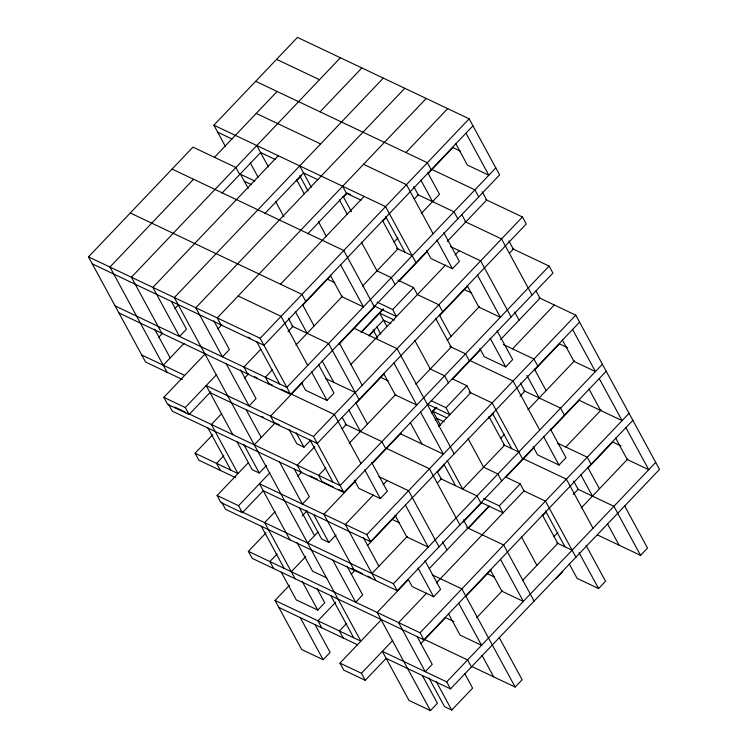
<?xml version="1.0" encoding="UTF-8"?>
<svg xmlns="http://www.w3.org/2000/svg" width="748" height="748" viewBox="0 0 748 748"><rect width="100%" height="100%" fill="white"/><g stroke="black" fill="none" stroke-linecap="round" stroke-linejoin="round"><path stroke-width="1.12" d="M182.381 379.498L145.589 362.051L88.488 256.873L192.984 147.132L235.901 167.487L239.706 174.499M225.485 146.561L213.881 125.187L297.48 37.4L469.155 118.82L499.617 174.92L290.626 394.383L118.941 312.963M193.545 179.258L109.947 267.045L167.056 372.224M214.442 157.314L277.134 91.471M340.396 57.755L131.405 277.228L161.867 333.318M222.025 193.078L260.603 152.555L275.264 159.502M278.265 155.724L152.863 287.4L179.52 336.488L186.486 329.167L171.442 301.463M320.06 111.826L361.854 67.937M383.313 78.11L174.331 297.582L360.873 641.158L275.04 600.448L289.504 585.254M264.942 213.432L303.529 172.91L317.835 179.698M174.939 308.578L178.155 305.203M296.311 181.119L301.135 176.061M158.669 337.311L162.681 333.094M404.78 88.292L195.789 307.755L222.437 356.843L229.402 349.531L213.806 320.799M163.251 365.211L184.148 343.267M426.238 98.465L217.247 317.937L221.053 324.95M307.867 233.787L346.446 193.264L361.106 200.221M217.855 328.942L221.876 324.716M343.248 197.257L347.268 193.031M210.777 391.737L189.076 414.532L167.617 404.35L163.812 397.338L205.607 353.449M280.509 284.221L364.098 196.434M405.902 152.536L447.697 108.647M163.812 397.338L185.27 407.52L216.621 374.598M88.488 256.873L260.173 338.292L469.155 118.82M472.96 125.832L263.979 345.305L92.294 263.885M260.781 349.297L243.895 367.016L247.71 374.028M302.575 305.399L330.709 275.853M382.957 220.987L386.174 217.612M427.968 173.714L452.886 147.552L460.216 151.021M288.027 331.579L292.851 326.521L288.391 318.311M414.224 199.052L418.244 194.835L413.784 186.626M244.503 378.021L248.523 373.804M221.81 413.504L211.357 424.471L238.004 473.559L195.088 453.204L212.769 434.635M272.59 369.596L265.362 377.198L269.168 384.21M295.899 345.118L342.528 296.161M393.962 242.137L397.983 237.92M421.292 213.442L439.515 194.302L427.819 172.76M362.537 286.045L397.908 248.906L382.303 220.174M495.812 167.907L286.821 387.38L115.136 305.951M223.783 455.784L216.546 463.377L220.351 470.389M302.697 382.34L270.552 416.103L274.357 423.116M338.872 344.351L375.038 306.371M399.161 281.042L427.286 251.496M361.162 331.953L382.864 309.158M447.304 241.389L486.686 200.025L482.236 191.815M254.273 444.826L275.18 422.882L279.359 424.873M361.181 332.561L383.687 308.924M376.992 302.089L392.691 309.532L413.597 287.587L417.403 294.6L438.861 304.773L442.666 311.785M369.007 335.356L383.481 320.163L390.802 323.632M579.56 322.164L370.578 541.636L263.277 490.744L242.371 512.698L220.912 502.516L217.107 495.503L248.458 462.582M369.026 335.964L374.654 330.055M350.681 364.659L445.537 265.054M455.177 254.928L459.197 250.702M301.668 383.051L305.567 390.232L327.026 400.414L333.991 393.093L318.396 364.36M426.5 250.337L430.96 258.546L452.418 268.728L459.384 261.417L443.788 232.684M237.088 441.928L252.123 469.632L259.276 473.026L266.512 465.434M217.107 495.503L238.565 505.685L269.916 472.764M232.815 434.653L206.168 385.566L313.468 436.458L522.459 216.985L526.265 223.998L317.274 443.471L209.973 392.578M289.027 429.408L296.825 443.77L303.978 447.164L310.411 440.413M314.88 446.612L297.199 465.181L301.005 472.194M355.88 403.565L384.005 374.019M439.469 315.778L467.603 286.232M342.126 428.903L346.146 424.686L342.247 417.506M509.323 253.329L513.343 249.103L508.883 240.903M297.807 476.186L301.827 471.969M275.105 511.669L264.652 522.637L295.114 578.737M325.894 467.762L318.657 475.363L322.463 482.376M349.204 443.284L395.823 394.327M447.145 340.434L479.421 306.54M632.864 420.329L423.873 639.802L252.188 558.382L248.383 551.37L266.073 532.8M415.841 384.21L451.203 347.072L435.607 318.339M302.192 515.933L307.017 510.875M168.44 404.116L172.246 411.129L343.921 492.549L552.912 273.085L549.107 266.073L340.116 485.546L187.281 413.055M277.078 553.95L269.85 561.542L273.656 568.555M356.001 480.506L323.847 514.269L354.309 570.359M372.074 463.62L401.012 433.232M452.456 379.208L480.59 349.662M500.599 339.555L539.991 298.19L536.092 291.009M431.344 412.391L436.168 407.323M307.578 542.992L318.022 532.024M431.362 412.999L436.841 407.249M431.344 400.75L445.995 407.697L466.892 385.753L470.698 392.765L438.552 426.528M435.168 420.011L436.776 418.328L444.106 421.797M291.309 571.724L305.773 556.531M373.439 494.905L345.305 524.451L375.767 580.542M383.088 484.769L387.109 480.553M512.502 348.867L554.296 304.978M306.1 510.342L321.696 539.074L328.849 542.468L336.086 534.867M354.412 480.188L358.862 488.397L380.33 498.579L387.296 491.258L371.691 462.526M479.805 348.503L484.255 356.712L505.723 366.894L512.689 359.582L497.083 330.85M289.925 539.832L259.463 483.732L366.772 534.624L575.754 315.151L659.512 469.417L450.52 688.88L386.146 658.352L365.248 680.297L343.781 670.124L339.975 663.111L380.975 620.055M367.38 545.629L396.169 515.391M437.309 472.184L444.546 464.592M488.753 418.16L493.577 413.102M534.568 370.045L559.485 343.884L567.657 347.755M437.225 483.18L441.245 478.954L437.346 471.773M520.019 396.234L524.844 391.167L520.384 382.957M351.102 574.352L355.122 570.135M281.267 572.211L296.311 599.924L317.769 610.097L324.735 602.785L316.937 588.414M335.637 602.234L317.956 620.803L321.762 627.815M371.962 573.529L407.323 536.391M500.562 438.468L504.582 434.251M527.892 409.773L574.52 360.807M346.651 623.383L339.414 630.985L343.22 637.997M240.576 511.221L393.42 583.711L602.411 364.239M275.04 600.448L301.687 649.535L323.145 659.708L330.111 652.396L315.067 624.692M221.735 502.282L225.541 509.295L397.225 590.714L606.217 371.251M408.492 579.513L377.151 612.434L430.446 710.6L437.412 703.288L422.368 675.575M463.152 522.113L481.637 502.703M505.76 477.374L533.885 447.828M550.771 430.1L579.709 399.713M429.315 568.555L467.893 528.041L463.442 519.832M467.762 528.284L488.668 506.331M468.585 528.051L489.482 506.106M483.591 498.42L499.29 505.863L520.197 483.919L524.002 490.931L436.383 582.935M426.743 593.071L398.609 622.616L425.257 671.695L432.222 664.383L417.178 636.67M565.797 447.033L601.168 409.895M408.268 579.382L412.167 586.563L433.625 596.745L440.591 589.424L424.995 560.691M533.1 446.668L537.56 454.877L559.018 465.06L565.984 457.748L550.388 429.015M339.975 663.111L361.434 673.284L392.784 640.363M248.383 551.37L420.067 632.789L629.059 413.317M420.675 643.794L445.593 617.624L453.971 621.597M465.686 596.521L491.408 569.509M542.852 515.484L546.068 512.109M587.872 468.211L612.79 442.049L620.962 445.92M573.314 494.4L578.139 489.332L613.912 506.293L640.559 555.381L647.525 548.06L624.683 505.994M476.7 617.67L502.422 590.658M553.866 536.634L557.886 532.417M581.196 507.939L627.815 458.973M522.441 580.542L557.802 543.403L542.207 514.671M430.446 710.6L408.988 700.418L382.34 651.34L446.715 681.877L655.706 462.404M555.839 578.915L562.805 571.603M428.969 677.95L444.564 706.673L451.717 710.067L472.614 688.123L464.817 673.761M569.312 564.02L577.11 578.391L598.578 588.564L605.543 581.252L586.039 545.339M472.24 666.702L515.166 687.057L522.132 679.745L499.29 637.67M276.573 59.344L319.499 79.699M255.676 81.298L427.36 162.718L431.166 169.731M431.989 169.497L474.905 189.852L478.72 196.864M485.817 199.613L522.459 216.985M256.237 113.416L320.621 143.953M363.537 164.308L406.463 184.663L433.111 233.75M417.375 194.424L454.008 211.796L457.813 218.809M464.919 221.558L501.562 238.93L532.015 295.03M512.464 248.691L549.107 266.073M213.881 125.187L385.566 206.607L416.019 262.707M348.316 193.536L350.41 194.527M217.687 132.2L231.992 138.988M450.305 246.485L480.655 260.884L511.118 316.974M538.971 297.704L575.754 315.151M254.834 181.053L240.529 174.275L248.233 188.468M396.505 248.243L412.213 255.694M244.334 181.287L251.487 184.672M464.386 289.607L471.717 293.085M172.087 169.085L343.762 250.505L374.224 306.596M397.889 280.135L413.597 287.587M376.655 270.692L391.316 277.639L395.122 284.651M503.301 344.51L533.96 359.049L537.765 366.062M327.493 279.228L334.824 282.707M579.167 400.283L622.093 420.638L599.251 378.563M374.514 306.119L396.505 316.544L392.691 309.532M394.327 320.097L379.666 313.15L386.819 326.315M449.81 346.408L465.508 353.86L469.314 360.873M470.137 360.639L513.063 380.994L539.71 430.081M523.824 390.68L560.607 408.127L564.413 415.14M130.283 212.974L301.968 294.394L305.773 301.407M354.141 328.316L397.066 348.671L454.167 453.849M452.241 378.806L466.892 385.753M429.96 368.858L444.611 375.805L448.417 382.817M469.127 392.017L492.165 402.938L522.618 459.038M557.625 443.162L587.255 457.215L591.07 464.228M238.144 295.993L281.07 316.348L307.718 365.426M291.823 326.034L328.615 343.482L359.077 399.572M380.797 377.394L388.119 380.872M427.819 404.285L449.8 414.71L445.995 407.697M446.575 417.767L432.97 411.316L440.675 425.509M503.479 444.751L518.813 452.026M523.441 458.805L566.358 479.159L593.005 528.247M248.046 337.133L250.141 338.124M325.632 378.507L355.263 392.56M505.536 476.972L520.197 483.919M483.255 467.023L497.916 473.97L501.721 480.983M523.478 490.679L545.46 501.104L575.913 557.204M400.479 433.793L443.396 454.148L420.554 412.083M597.633 535.026L640.559 555.381M254.806 376.777L256.901 377.768M268.42 383.238L272.599 385.22M280.977 389.194L288.307 392.663M291.449 394.159L334.365 414.514L361.013 463.592M345.127 424.2L381.919 441.647L385.725 448.66M386.548 448.426L429.464 468.781L459.917 524.881M440.376 478.542L477.009 495.915L480.824 502.927M481.114 502.45L503.105 512.876L499.29 505.863M556.783 542.917L572.108 550.191M141.783 355.038L184.709 375.393M261.566 416.43L263.661 417.421M378.927 476.672L408.567 490.725L439.02 546.825M466.874 527.555L503.666 545.002L534.119 601.093M174.714 407.099L185.186 412.064M310.205 475.934L317.526 479.412M322.762 481.899L333.234 486.864M338.461 489.342L344.744 492.324M392.298 519.458L399.619 522.936M487.397 573.725L494.55 577.119M369.306 540.411L371.401 541.402M235.685 477.663L198.893 460.216L195.088 453.204M432.232 574.838L461.862 588.891L515.166 687.057M351.981 568.639L362.453 573.604M367.689 576.091L370.83 577.578M326.885 577.98L312.58 571.192L296.975 542.459M424.696 639.568L467.612 659.923L471.427 666.936M278.845 607.46L357.535 644.785M465.995 133.153L488.837 175.219L467.378 165.046L455.682 143.494M572.594 329.485L595.436 371.55L573.978 361.377L562.281 339.826M625.898 427.65L648.74 469.716L627.282 459.543L615.576 437.991M588.928 388.904L600.625 410.456M461.89 214.788L465.789 221.969M514.633 311.925L519.093 320.135M534.418 369.091L546.115 390.634M587.713 467.257L599.419 488.799M477.505 275.208L500.347 317.283L478.879 307.101L467.182 285.558M420.853 180.072L432.55 201.623M526.891 375.374L539.149 397.955M580.747 474.569L592.444 496.12M607.395 523.656L619.101 545.199M573.688 481.123L578.139 489.332M436.823 239.996L452.418 268.728M490.118 338.161L505.723 366.894M543.422 436.327L559.018 465.06M579.074 552.65L598.578 588.564M439.319 314.815L451.016 336.366M385.557 216.387L405.061 252.3M492.717 413.747L511.66 448.632M545.46 510.884L564.955 546.797M488.902 416.505L504.507 445.238L462.703 489.136L447.108 460.403M342.64 186.252L346.446 193.264M343.098 196.294L351.457 211.684M339.386 199.819L347.184 214.19M361.406 242.128L377.011 270.851M414.71 340.293L430.306 369.016M468.005 438.459L483.601 467.182M521.309 536.625L536.905 565.348M299.724 165.897L311.327 187.281M299.714 175.677L308.073 191.067M376.87 326.979L380.769 334.16M296.46 179.464L304.268 193.835M318.489 221.763L326.287 236.134M340.602 264.829L363.444 306.904L341.986 296.722L330.289 275.18M393.906 362.995L416.748 405.07L395.29 394.888L383.584 373.346M500.505 559.326L523.348 601.401L501.889 591.219L490.183 569.677M373.065 329.746L377.516 337.956M443.854 464.19L455.551 485.742M410.241 422.424L421.937 443.975M256.798 145.542L268.41 166.926M275.563 201.408L283.922 216.808M250.29 162.896L258.088 177.267M339.386 343.173L362.228 385.248M442.536 541.776L446.995 549.986M302.426 304.436L314.123 325.988M355.721 402.602L367.418 424.153M405.407 505.059L428.249 547.125L406.79 536.952L395.094 515.4M458.702 603.225L481.553 645.29L460.085 635.117L448.389 613.566M295.46 311.757L307.157 333.299M322.108 360.835L333.804 382.387M348.755 409.923L360.452 431.465M482.002 655.332L493.708 676.884M311.43 371.681L327.026 400.414M364.725 469.847L380.33 498.579M418.029 568.013L433.625 596.745M260.173 338.292L290.626 394.383M313.468 436.458L343.921 492.549M366.772 534.624L370.578 541.636M393.42 583.711L397.225 590.714M420.067 632.789L423.873 639.802M446.715 681.877L450.52 688.88M363.322 537.485L378.927 566.217M256.826 341.911L279.668 383.986M310.121 440.076L332.963 482.151M436.121 681.335L451.717 710.067M296.18 432.793L303.978 447.164M240.454 369.877L256.05 398.609L249.084 405.921L226.242 363.855M294.31 469.071L309.354 496.775L302.388 504.087L279.546 462.021M347.053 566.208L362.649 594.941L355.683 602.252L332.841 560.187M313.805 514.764L328.849 542.468M246.204 409.811L261.239 437.515M299.499 507.976L314.543 535.68M330.878 595.698L353.72 637.773M243.68 444.293L259.276 473.026M361.434 673.284L365.248 680.297M302.173 581.364L317.769 610.097M154.612 329.167L170.217 357.899M208.009 428.09L230.852 470.165M261.314 526.255L284.156 568.33M300.303 617.642L323.145 659.708M185.27 407.52L189.076 414.532M238.565 505.685L242.371 512.698"/></g></svg>
